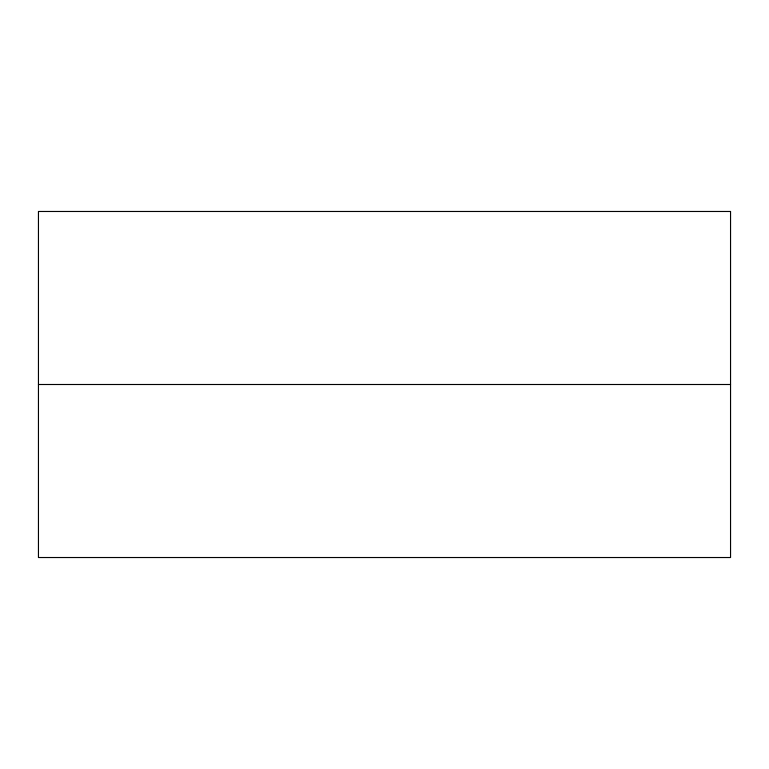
<?xml version="1.0" encoding="UTF-8"?>
<svg xmlns="http://www.w3.org/2000/svg" width="769" height="769" viewBox="0 0 769 769"><rect width="100%" height="100%" fill="white"/><g stroke="black" fill="none" stroke-linecap="round" stroke-linejoin="round"><path stroke-width="1.15" d="M38.45 384.5L730.55 384.5M730.55 211.475L38.45 211.475L38.45 557.525L730.55 557.525L730.55 211.475"/></g></svg>
